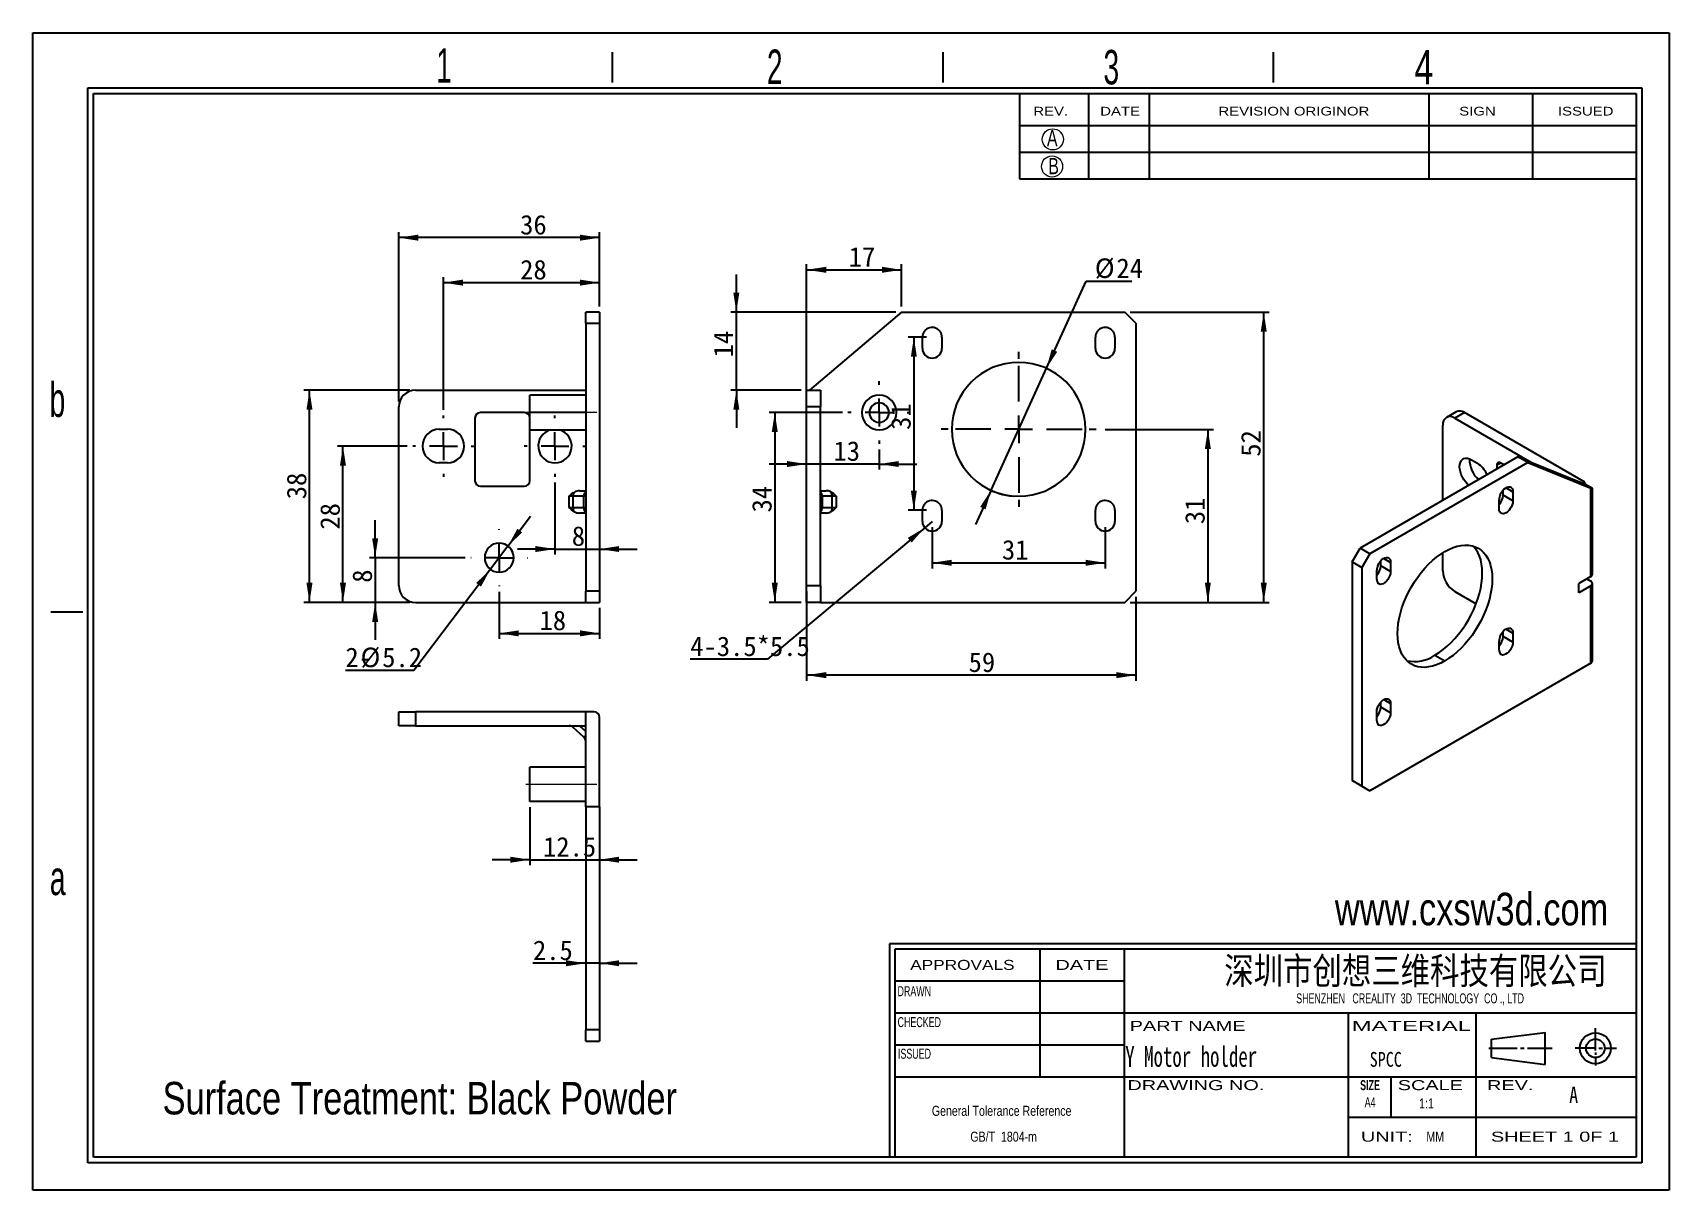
# Model space of a CAD drawing. Header units: millimetres. Extents: x 2 to 295, y 1 to 209.
import ezdxf

# ---------------------------------------------------------------- set-up
doc = ezdxf.new("R2010")
doc.units = ezdxf.units.MM
doc.linetypes.add('CENTER', pattern=[10.16, 6.35, -1.27, 1.27, -1.27])
doc.linetypes.add('CENTERX2', pattern=[20.32, 12.7, -2.54, 2.54, -2.54])
doc.layers.add('DIM', color=5, linetype='Continuous')
doc.layers.add('SLD-0', color=179, linetype='Continuous')
doc.layers.add('中心线', color=1, linetype='CENTER', lineweight=25)
doc.styles.add('SLDTEXTSTYLE0', font='arial.ttf', dxfattribs={"width": 0.7584})
doc.styles.add('SLDTEXTSTYLE1', font='arial.ttf', dxfattribs={"width": 0.63516})
doc.styles.add('SLDTEXTSTYLE10', font='', dxfattribs={"width": 0.8})
doc.styles.add('SLDTEXTSTYLE11', font='', dxfattribs={"width": 0.67})
doc.styles.add('SLDTEXTSTYLE12', font='')
doc.styles.add('SLDTEXTSTYLE2', font='GOTHIC.TTF', dxfattribs={"width": 0.7304})
doc.styles.add('SLDTEXTSTYLE3', font='GOTHIC.TTF', dxfattribs={"width": 0.61171})
doc.styles.add('SLDTEXTSTYLE4', font='arialbd.ttf', dxfattribs={"width": 0.63516})
doc.styles.add('SLDTEXTSTYLE5', font='arial.ttf', dxfattribs={"width": 1.422})
doc.styles.add('SLDTEXTSTYLE6', font='arial.ttf', dxfattribs={"width": 1.2324})
doc.styles.add('SLDTEXTSTYLE7', font='arial.ttf', dxfattribs={"width": 1.7064})
doc.styles.add('SLDTEXTSTYLE8', font='', dxfattribs={"width": 0.8, "bigfont": 'bigfont'})
doc.styles.add('SLDTEXTSTYLE9', font='', dxfattribs={"width": 0.8})
doc.styles.get('SLDTEXTSTYLE10').set_extended_font_data('宋体', bold=True)
doc.styles.get('SLDTEXTSTYLE11').set_extended_font_data('宋体')
doc.styles.get('SLDTEXTSTYLE12').set_extended_font_data('宋体')
doc.styles.get('SLDTEXTSTYLE8').set_extended_font_data('宋体', bold=True)
doc.styles.get('SLDTEXTSTYLE9').set_extended_font_data('宋体')
doc.dimstyles.new('SLDDIMSTYLE0', dxfattribs={"dimtxt": 3.5, "dimasz": 3.5, "dimexe": 0, "dimexo": 0.0625, "dimgap": 0.875, "dimtad": 2, "dimrnd": 1e-09, "dimzin": 12, "dimdsep": 46, "dimtxsty": 'SLDTEXTSTYLE11', "dimsah": 1, "dimcen": 0.09, "dimadec": 0, "dimazin": 3, "dimtfac": 1, "dimtofl": 0, "dimtmove": 0, "dimatfit": 3, "dimfxl": 0, "dimfrac": 2, "dimtolj": 1, "dimtzin": 12, "dimarcsym": 0})
doc.dimstyles.new('SLDDIMSTYLE1', dxfattribs={"dimtxt": 3.5, "dimasz": 3.5, "dimexe": 0, "dimexo": 0.0625, "dimgap": 0.875, "dimtad": 2, "dimrnd": 1e-09, "dimzin": 12, "dimdsep": 46, "dimtxsty": 'SLDTEXTSTYLE11', "dimsah": 1, "dimcen": 0.09, "dimadec": 0, "dimazin": 3, "dimtfac": 1, "dimtmove": 0, "dimatfit": 0, "dimfxl": 0, "dimfrac": 2, "dimtolj": 1, "dimtzin": 12, "dimarcsym": 0})
doc.dimstyles.new('SLDDIMSTYLE2', dxfattribs={"dimtxt": 3.5, "dimasz": 3.5, "dimexe": 0, "dimexo": 0.0625, "dimgap": 0.875, "dimtad": 0, "dimtih": 1, "dimtoh": 1, "dimrnd": 1e-09, "dimzin": 12, "dimdsep": 46, "dimtxsty": 'SLDTEXTSTYLE11', "dimsah": 1, "dimcen": 0, "dimadec": 0, "dimazin": 3, "dimtfac": 1, "dimtmove": 0, "dimatfit": 3, "dimfxl": 0, "dimfrac": 2, "dimtolj": 1, "dimtzin": 12, "dimarcsym": 0})
doc.dimstyles.new('SLDDIMSTYLE3', dxfattribs={"dimtxt": 3.5, "dimasz": 3.5, "dimexe": 0, "dimexo": 0.0625, "dimgap": 0.875, "dimtad": 0, "dimtih": 1, "dimtoh": 1, "dimrnd": 1e-09, "dimzin": 12, "dimdsep": 46, "dimtxsty": 'SLDTEXTSTYLE11', "dimsah": 1, "dimcen": 0, "dimadec": 0, "dimazin": 3, "dimtfac": 1, "dimtofl": 0, "dimtmove": 0, "dimatfit": 3, "dimfxl": 0, "dimfrac": 2, "dimtolj": 1, "dimtzin": 12, "dimarcsym": 0})

# ---------------------------------------------------------------- blocks, each defined once
blk = doc.blocks.new('SW_NOTE_0')
at = {"layer": 'SLD-0', "color": 0, "char_height": 1.7927, "attachment_point": 2, "style": 'SLDTEXTSTYLE0'}
for s, insert in [('General Tolerance Reference ', (13.02, 2.31)), (' GB/T  1804-m', (13.11, -2.32))]:
    blk.add_mtext(s, dxfattribs=dict(at, insert=insert))
blk = doc.blocks.new('_D')
at = {"layer": 'DIM'}
for p, q in [((69.41, 144.62), (50.41, 144.62)), ((51.41, 106.62), (51.41, 144.62)), ((69.41, 106.62), (50.41, 106.62))]:
    blk.add_line(p, q, dxfattribs=at)
for points in [[(51.41, 144.62), (50.87, 141.12), (51.95, 141.12)], [(51.41, 106.62), (51.95, 110.12), (50.87, 110.12)]]:
    blk.add_solid(points, dxfattribs=at)
at = {"layer": 'DIM', "insert": (47.34, 125.09), "char_height": 3.5, "attachment_point": 1, "rotation": 90, "style": 'SLDTEXTSTYLE12'}
blk.add_mtext('38', dxfattribs=at)
blk = doc.blocks.new('_D_1')
at = {"layer": 'DIM'}
for p, q in [((85.41, 108.52), (85.41, 100.07)), ((103.41, 105.62), (103.41, 100.07)), ((85.41, 101.07), (103.41, 101.07))]:
    blk.add_line(p, q, dxfattribs=at)
for points in [[(85.41, 101.07), (88.91, 100.53), (88.91, 101.6)], [(103.41, 101.07), (99.91, 101.6), (99.91, 100.53)]]:
    blk.add_solid(points, dxfattribs=at)
at = {"layer": 'DIM', "insert": (92.64, 105.14), "char_height": 3.5, "attachment_point": 1, "style": 'SLDTEXTSTYLE12'}
blk.add_mtext('18', dxfattribs=at)
blk = doc.blocks.new('_D_2')
at = {"layer": 'DIM'}
for p, q in [((95.41, 128.12), (95.41, 115.17)), ((95.41, 116.17), (88.68, 116.17)), ((95.41, 116.17), (103.41, 116.17)), ((103.41, 116.17), (110.14, 116.17))]:
    blk.add_line(p, q, dxfattribs=at)
for points in [[(95.41, 116.17), (91.91, 116.71), (91.91, 115.64)], [(103.41, 116.17), (106.91, 115.64), (106.91, 116.71)]]:
    blk.add_solid(points, dxfattribs=at)
at = {"layer": 'DIM', "insert": (98.42, 120.25), "char_height": 3.5, "attachment_point": 1, "style": 'SLDTEXTSTYLE12'}
blk.add_mtext('8', dxfattribs=at)
blk = doc.blocks.new('_D_3')
at = {"layer": 'DIM'}
for p, q in [((75.41, 141.12), (75.41, 164.9)), ((103.41, 159.62), (103.41, 164.9)), ((75.41, 163.9), (103.41, 163.9))]:
    blk.add_line(p, q, dxfattribs=at)
for points in [[(75.41, 163.9), (78.91, 163.36), (78.91, 164.44)], [(103.41, 163.9), (99.91, 164.44), (99.91, 163.36)]]:
    blk.add_solid(points, dxfattribs=at)
at = {"layer": 'DIM', "insert": (89.16, 167.98), "char_height": 3.5, "attachment_point": 1, "style": 'SLDTEXTSTYLE12'}
blk.add_mtext('28', dxfattribs=at)
blk = doc.blocks.new('_D_4')
at = {"layer": 'DIM'}
for p, q in [((67.41, 142.62), (67.41, 172.96)), ((103.41, 171.96), (67.41, 171.96)), ((103.41, 159.62), (103.41, 172.96))]:
    blk.add_line(p, q, dxfattribs=at)
for points in [[(67.41, 171.96), (70.91, 171.42), (70.91, 172.5)], [(103.41, 171.96), (99.91, 172.5), (99.91, 171.42)]]:
    blk.add_solid(points, dxfattribs=at)
at = {"layer": 'DIM', "insert": (89.16, 176.03), "char_height": 3.5, "attachment_point": 1, "style": 'SLDTEXTSTYLE12'}
blk.add_mtext('36', dxfattribs=at)
blk = doc.blocks.new('_D_5')
at = {"layer": 'DIM'}
for p, q in [((63.18, 114.62), (63.18, 121.35)), ((79.31, 114.62), (62.18, 114.62)), ((63.18, 114.62), (63.18, 106.62)), ((69.41, 106.62), (62.18, 106.62)), ((63.18, 106.62), (63.18, 99.89))]:
    blk.add_line(p, q, dxfattribs=at)
for points in [[(63.18, 114.62), (63.72, 118.12), (62.64, 118.12)], [(63.18, 106.62), (62.64, 103.12), (63.72, 103.12)]]:
    blk.add_solid(points, dxfattribs=at)
at = {"layer": 'DIM', "insert": (59.11, 110.13), "char_height": 3.5, "attachment_point": 1, "rotation": 90, "style": 'SLDTEXTSTYLE12'}
blk.add_mtext('8', dxfattribs=at)
blk = doc.blocks.new('_D_6')
at = {"layer": 'DIM'}
for p, q in [((68.91, 134.62), (56.41, 134.62)), ((57.41, 106.62), (57.41, 134.62)), ((69.41, 106.62), (56.41, 106.62))]:
    blk.add_line(p, q, dxfattribs=at)
for points in [[(57.41, 134.62), (56.87, 131.12), (57.95, 131.12)], [(57.41, 106.62), (57.95, 110.12), (56.87, 110.12)]]:
    blk.add_solid(points, dxfattribs=at)
at = {"layer": 'DIM', "insert": (53.34, 119.65), "char_height": 3.5, "attachment_point": 1, "rotation": 90, "style": 'SLDTEXTSTYLE12'}
blk.add_mtext('28', dxfattribs=at)
blk = doc.blocks.new('_D_7')
at = {"layer": 'DIM'}
for p, q in [((86.98, 116.69), (91.05, 122.06)), ((86.98, 116.69), (83.84, 112.55)), ((83.84, 112.55), (70.11, 94.44)), ((70.11, 94.44), (57.85, 94.44))]:
    blk.add_line(p, q, dxfattribs=at)
blk.add_arc((85.41, 114.62), 2.6, 21.0375, 73.8662, dxfattribs=at)
for points in [[(86.98, 116.69), (89.52, 119.16), (88.67, 119.81)], [(83.84, 112.55), (81.29, 110.09), (82.15, 109.44)]]:
    blk.add_solid(points, dxfattribs=at)
at = {"layer": 'DIM', "char_height": 3.5, "attachment_point": 1, "style": 'SLDTEXTSTYLE12'}
for s, insert in [('2-', (57.85, 98.52)), ('%%c', (60.57, 98.52)), ('5.2', (64.44, 98.52))]:
    blk.add_mtext(s, dxfattribs=dict(at, insert=insert))
blk = doc.blocks.new('SW_CENTERMARKSYMBOL_0')
at = {"layer": '中心线', "color": 0}
for p, q in [((0, 5), (0, 5.5)), ((-5, 0), (-5.5, 0)), ((0, 0), (-2.5, 0)), ((0, 0), (0, 2.5)), ((0, 0), (0, -2.5)), ((0, 0), (2.5, 0)), ((5, 0), (5.5, 0)), ((0, -5), (0, -5.5))]:
    blk.add_line(p, q, dxfattribs=at)
blk = doc.blocks.new('SW_CENTERMARKSYMBOL_1')
at = {"layer": '中心线', "color": 0}
for p, q in [((0, 5), (0, 5.5)), ((-5, 0), (-5.5, 0)), ((0, 0), (-2.5, 0)), ((0, 0), (0, 2.5)), ((0, 0), (2.5, 0)), ((0, 0), (0, -2.5)), ((5, 0), (5.5, 0)), ((0, -5), (0, -5.5))]:
    blk.add_line(p, q, dxfattribs=at)
blk = doc.blocks.new('SW_CENTERMARKSYMBOL_2')
at = {"layer": '中心线', "color": 0}
for p, q in [((0, 5), (0, 5.1)), ((-5, 0), (-5.1, 0)), ((0, 0), (-2.5, 0)), ((0, 0), (0, 2.5)), ((0, 0), (0, -2.5)), ((0, 0), (2.5, 0)), ((5, 0), (5.1, 0)), ((0, -5), (0, -5.1))]:
    blk.add_line(p, q, dxfattribs=at)
blk = doc.blocks.new('_D_8')
at = {"layer": 'DIM'}
for p, q in [((183.48, 148.55), (190.58, 164.17)), ((190.58, 164.17), (198.76, 164.17)), ((173.55, 126.7), (183.48, 148.55)), ((173.55, 126.7), (170.76, 120.57))]:
    blk.add_line(p, q, dxfattribs=at)
blk.add_arc((178.51, 137.62), 12, 240.7987, 265.2364, dxfattribs=at)
for points in [[(183.48, 148.55), (185.41, 151.51), (184.43, 151.96)], [(173.55, 126.7), (171.61, 123.73), (172.59, 123.29)]]:
    blk.add_solid(points, dxfattribs=at)
at = {"layer": 'DIM', "char_height": 3.5, "attachment_point": 1, "style": 'SLDTEXTSTYLE12'}
for s, insert in [('%%c', (192.16, 168.24)), ('24', (196.03, 168.24))]:
    blk.add_mtext(s, dxfattribs=dict(at, insert=insert))
blk = doc.blocks.new('_D_9')
at = {"layer": 'DIM'}
for p, q in [((140.51, 108.62), (140.51, 92.58)), ((199.51, 107.62), (199.51, 92.58)), ((199.51, 93.58), (140.51, 93.58))]:
    blk.add_line(p, q, dxfattribs=at)
for points in [[(140.51, 93.58), (144.01, 93.04), (144.01, 94.12)], [(199.51, 93.58), (196.01, 94.12), (196.01, 93.04)]]:
    blk.add_solid(points, dxfattribs=at)
at = {"layer": 'DIM', "insert": (169.54, 97.65), "char_height": 3.5, "attachment_point": 1, "style": 'SLDTEXTSTYLE12'}
blk.add_mtext('59', dxfattribs=at)
blk = doc.blocks.new('_D_10')
at = {"layer": 'DIM'}
for p, q in [((198.51, 158.62), (223.43, 158.62)), ((222.43, 106.62), (222.43, 158.62)), ((198.51, 106.62), (223.43, 106.62))]:
    blk.add_line(p, q, dxfattribs=at)
for points in [[(222.43, 158.62), (221.89, 155.12), (222.97, 155.12)], [(222.43, 106.62), (222.97, 110.12), (221.89, 110.12)]]:
    blk.add_solid(points, dxfattribs=at)
at = {"layer": 'DIM', "insert": (218.36, 132.71), "char_height": 3.5, "attachment_point": 1, "rotation": 90, "style": 'SLDTEXTSTYLE12'}
blk.add_mtext('52', dxfattribs=at)
blk = doc.blocks.new('_D_11')
at = {"layer": 'DIM'}
for p, q in [((127.91, 158.62), (127.91, 165.35)), ((156.51, 158.62), (126.91, 158.62)), ((127.91, 144.62), (127.91, 158.62)), ((139.51, 144.62), (126.91, 144.62)), ((127.91, 144.62), (127.91, 137.89))]:
    blk.add_line(p, q, dxfattribs=at)
for points in [[(127.91, 158.62), (128.45, 162.12), (127.37, 162.12)], [(127.91, 144.62), (127.37, 141.12), (128.45, 141.12)]]:
    blk.add_solid(points, dxfattribs=at)
at = {"layer": 'DIM', "insert": (123.84, 150.51), "char_height": 3.5, "attachment_point": 1, "rotation": 90, "style": 'SLDTEXTSTYLE12'}
blk.add_mtext('14', dxfattribs=at)
blk = doc.blocks.new('_D_12')
at = {"layer": 'DIM'}
for p, q in [((140.51, 142.62), (140.51, 167.2)), ((157.51, 159.62), (157.51, 167.2)), ((140.51, 166.2), (157.51, 166.2))]:
    blk.add_line(p, q, dxfattribs=at)
for points in [[(140.51, 166.2), (144.01, 165.66), (144.01, 166.74)], [(157.51, 166.2), (154.01, 166.74), (154.01, 165.66)]]:
    blk.add_solid(points, dxfattribs=at)
at = {"layer": 'DIM', "insert": (148.05, 170.27), "char_height": 3.5, "attachment_point": 1, "style": 'SLDTEXTSTYLE12'}
blk.add_mtext('17', dxfattribs=at)
blk = doc.blocks.new('_D_13')
at = {"layer": 'DIM'}
for p, q in [((194.01, 137.62), (213.42, 137.62)), ((212.42, 137.62), (212.42, 106.62)), ((198.51, 106.62), (213.42, 106.62))]:
    blk.add_line(p, q, dxfattribs=at)
for points in [[(212.42, 137.62), (211.88, 134.12), (212.95, 134.12)], [(212.42, 106.62), (212.95, 110.12), (211.88, 110.12)]]:
    blk.add_solid(points, dxfattribs=at)
at = {"layer": 'DIM', "insert": (208.34, 120.63), "char_height": 3.5, "attachment_point": 1, "rotation": 90, "style": 'SLDTEXTSTYLE12'}
blk.add_mtext('31', dxfattribs=at)
blk = doc.blocks.new('_D_14')
at = {"layer": 'DIM'}
for p, q in [((146.91, 140.62), (133.8, 140.62)), ((134.8, 140.62), (134.8, 106.62)), ((139.51, 106.62), (133.8, 106.62))]:
    blk.add_line(p, q, dxfattribs=at)
for points in [[(134.8, 140.62), (134.26, 137.12), (135.34, 137.12)], [(134.8, 106.62), (135.34, 110.12), (134.26, 110.12)]]:
    blk.add_solid(points, dxfattribs=at)
at = {"layer": 'DIM', "insert": (130.73, 122.73), "char_height": 3.5, "attachment_point": 1, "rotation": 90, "style": 'SLDTEXTSTYLE12'}
blk.add_mtext('34', dxfattribs=at)
blk = doc.blocks.new('_D_15')
at = {"layer": 'DIM'}
for p, q in [((153.51, 134.02), (153.51, 130.4)), ((140.51, 131.4), (133.78, 131.4)), ((153.51, 131.4), (140.51, 131.4)), ((153.51, 131.4), (160.24, 131.4))]:
    blk.add_line(p, q, dxfattribs=at)
for points in [[(140.51, 131.4), (137.01, 131.94), (137.01, 130.87)], [(153.51, 131.4), (157.01, 130.87), (157.01, 131.94)]]:
    blk.add_solid(points, dxfattribs=at)
at = {"layer": 'DIM', "insert": (145.32, 135.48), "char_height": 3.5, "attachment_point": 1, "style": 'SLDTEXTSTYLE12'}
blk.add_mtext('13', dxfattribs=at)
blk = doc.blocks.new('_D_16')
at = {"layer": 'DIM'}
for p, q in [((163.01, 120.12), (163.01, 112.71)), ((194.01, 120.12), (194.01, 112.71)), ((163.01, 113.71), (194.01, 113.71))]:
    blk.add_line(p, q, dxfattribs=at)
for points in [[(163.01, 113.71), (166.51, 113.17), (166.51, 114.25)], [(194.01, 113.71), (190.51, 114.25), (190.51, 113.17)]]:
    blk.add_solid(points, dxfattribs=at)
at = {"layer": 'DIM', "insert": (175.51, 117.79), "char_height": 3.5, "attachment_point": 1, "style": 'SLDTEXTSTYLE12'}
blk.add_mtext('31', dxfattribs=at)
blk = doc.blocks.new('_D_17')
at = {"layer": 'DIM'}
for p, q in [((162.01, 154.12), (158.72, 154.12)), ((159.72, 154.12), (159.72, 123.12)), ((162.01, 123.12), (158.72, 123.12))]:
    blk.add_line(p, q, dxfattribs=at)
for points in [[(159.72, 154.12), (159.19, 150.62), (160.26, 150.62)], [(159.72, 123.12), (160.26, 126.62), (159.19, 126.62)]]:
    blk.add_solid(points, dxfattribs=at)
at = {"layer": 'DIM', "insert": (155.65, 137.52), "char_height": 3.5, "attachment_point": 1, "rotation": 90, "style": 'SLDTEXTSTYLE12'}
blk.add_mtext('31', dxfattribs=at)
blk = doc.blocks.new('_D_18')
at = {"layer": 'DIM'}
for p, q in [((163.01, 121.12), (161.67, 120)), ((161.67, 120), (133.49, 96.43)), ((133.49, 96.43), (119.65, 96.43))]:
    blk.add_line(p, q, dxfattribs=at)
blk.add_solid([(161.67, 120), (158.64, 118.17), (159.33, 117.34)], dxfattribs=at)
at = {"layer": 'DIM', "insert": (119.65, 100.5), "char_height": 3.5, "attachment_point": 1, "style": 'SLDTEXTSTYLE12'}
blk.add_mtext('4-3.5*5.5', dxfattribs=at)
blk = doc.blocks.new('SW_CENTERMARKSYMBOL_3')
at = {"layer": '中心线', "color": 0}
for p, q in [((0, 5), (0, 14.5)), ((-5, 0), (-14.5, 0)), ((0, 0), (-2.5, 0)), ((0, 0), (0, 2.5)), ((0, 0), (0, -2.5)), ((0, 0), (2.5, 0)), ((5, 0), (14.5, 0)), ((0, -5), (0, -14.5))]:
    blk.add_line(p, q, dxfattribs=at)
blk = doc.blocks.new('SW_CENTERMARKSYMBOL_4')
at = {"layer": '中心线', "color": 0}
for p, q in [((0, 5), (0, 5.6)), ((-5, 0), (-5.6, 0)), ((0, 0), (-2.5, 0)), ((0, 0), (0, 2.5)), ((0, 0), (0, -2.5)), ((0, 0), (2.5, 0)), ((5, 0), (5.6, 0)), ((0, -5), (0, -5.6))]:
    blk.add_line(p, q, dxfattribs=at)
blk = doc.blocks.new('_D_19')
at = {"layer": 'DIM'}
for p, q in [((90.91, 69.91), (90.91, 59.51)), ((103.41, 69.01), (103.41, 59.51)), ((90.91, 60.51), (84.18, 60.51)), ((90.91, 60.51), (103.41, 60.51)), ((103.41, 60.51), (110.14, 60.51))]:
    blk.add_line(p, q, dxfattribs=at)
for points in [[(90.91, 60.51), (87.41, 61.05), (87.41, 59.97)], [(103.41, 60.51), (106.91, 59.97), (106.91, 61.05)]]:
    blk.add_solid(points, dxfattribs=at)
at = {"layer": 'DIM', "insert": (93.26, 64.58), "char_height": 3.5, "attachment_point": 1, "style": 'SLDTEXTSTYLE12'}
blk.add_mtext('12.5', dxfattribs=at)
blk = doc.blocks.new('_D_20')
at = {"layer": 'DIM'}
for p, q in [((100.91, 41.97), (91.46, 41.97)), ((103.41, 41.97), (100.91, 41.97)), ((103.41, 41.97), (110.14, 41.97))]:
    blk.add_line(p, q, dxfattribs=at)
for points in [[(100.91, 41.97), (97.41, 42.5), (97.41, 41.43)], [(103.41, 41.97), (106.91, 41.43), (106.91, 42.5)]]:
    blk.add_solid(points, dxfattribs=at)
at = {"layer": 'DIM', "insert": (91.46, 46.04), "char_height": 3.5, "attachment_point": 1, "style": 'SLDTEXTSTYLE12'}
blk.add_mtext('2.5', dxfattribs=at)

msp = doc.modelspace()

# ---------------------------------------------------------------- linework, layer by layer
at = {"color": 7, "linetype": 'Continuous', "lineweight": 25}
for p, q in [((103.409, 158.623), (100.909, 158.623)), ((100.909, 156.623), (100.909, 158.623)), ((103.409, 158.623), (103.409, 156.623)), ((157.511, 158.623), (141.011, 144.623)), ((157.511, 158.623), (197.511, 158.623)), ((199.511, 156.623), (197.511, 158.623)), ((100.909, 156.623), (100.909, 108.623)), ((100.909, 156.623), (103.409, 156.623)), ((103.409, 156.623), (103.409, 108.623)), ((199.511, 156.623), (199.511, 108.623)), ((161.261, 152.123), (161.261, 154.123)), ((164.761, 154.123), (164.761, 152.123)), ((192.261, 152.123), (192.261, 154.123)), ((195.761, 154.123), (195.761, 152.123)), ((70.409, 144.623), (100.909, 144.623)), ((100.909, 143.723), (90.909, 143.723)), ((90.909, 140.623), (90.909, 143.723)), ((140.511, 144.623), (143.011, 144.623)), ((140.511, 141.623), (140.511, 144.623)), ((143.011, 144.623), (143.011, 141.623)), ((67.409, 109.623), (67.409, 141.623)), ((143.011, 141.623), (140.511, 141.623)), ((140.511, 109.623), (140.511, 141.623)), ((143.011, 109.623), (143.011, 141.623)), ((81.06, 139.623), (81.06, 128.423)), ((89.909, 140.623), (82.06, 140.623)), ((100.909, 140.623), (90.909, 140.623)), ((90.909, 137.523), (90.909, 140.623)), ((254.533, 124.913), (254.533, 138.382)), ((256.922, 140.776), (255.155, 139.755)), ((258.422, 140.627), (256.655, 139.607)), ((256.655, 139.607), (270.293, 131.733)), ((279.998, 128.172), (258.422, 140.627)), ((74.659, 137.623), (76.159, 137.623)), ((90.909, 137.523), (100.909, 137.523)), ((90.909, 128.423), (90.909, 137.523)), ((267.968, 132.669), (239.684, 116.341)), ((259.66, 132.156), (260.72, 131.544)), ((269.736, 131.649), (267.968, 132.669)), ((267.968, 132.669), (279.636, 127.973)), ((76.159, 131.623), (74.659, 131.623)), ((269.736, 131.649), (241.452, 115.32)), ((264.186, 131.176), (264.186, 130.485)), ((265.491, 131.239), (264.893, 131.585)), ((269.736, 131.649), (281.05, 127.095)), ((82.06, 127.423), (89.909, 127.423)), ((99.82, 126.623), (100.909, 126.623)), ((143.011, 126.623), (144.017, 126.623)), ((265.317, 126.347), (265.276, 126.371)), ((265.317, 125.831), (265.317, 126.714)), ((267.084, 126.443), (267.084, 124.81)), ((279.636, 127.973), (279.644, 127.968)), ((279.644, 127.968), (279.998, 128.172)), ((279.998, 127.825), (279.644, 127.968)), ((279.998, 127.825), (279.998, 128.172)), ((281.05, 127.218), (279.998, 127.825)), ((281.05, 111.234), (281.05, 127.095)), ((281.343, 111.642), (281.343, 127.013)), ((97.954, 123.623), (97.954, 125.623)), ((98.632, 125.623), (97.954, 125.623)), ((97.954, 123.623), (98.632, 123.623)), ((100.587, 125.623), (98.632, 125.623)), ((98.632, 125.623), (98.632, 123.623)), ((98.632, 123.623), (100.587, 123.623)), ((100.587, 123.623), (100.587, 125.623)), ((100.909, 125.623), (100.587, 125.623)), ((100.587, 123.623), (100.909, 123.623)), ((143.277, 125.623), (143.011, 125.623)), ((143.011, 123.623), (143.277, 123.623)), ((143.277, 125.623), (143.277, 123.623)), ((145.08, 125.623), (143.277, 125.623)), ((143.277, 123.623), (145.08, 123.623)), ((145.08, 123.623), (145.08, 125.623)), ((145.815, 125.623), (145.08, 125.623)), ((145.08, 123.623), (145.815, 123.623)), ((145.815, 125.623), (145.815, 123.623)), ((264.61, 123.382), (264.61, 125.015)), ((267.084, 124.81), (265.317, 125.831)), ((100.909, 122.623), (99.82, 122.623)), ((144.017, 122.623), (143.011, 122.623)), ((161.261, 121.123), (161.261, 123.123)), ((164.761, 123.123), (164.761, 121.123)), ((192.261, 121.123), (192.261, 123.123)), ((195.761, 123.123), (195.761, 121.123)), ((238.27, 113.891), (239.684, 116.341)), ((241.452, 115.32), (239.684, 116.341)), ((241.452, 115.32), (240.038, 112.871)), ((254.533, 112.252), (254.533, 115.515)), ((238.27, 113.891), (240.038, 112.871)), ((238.27, 113.891), (238.27, 74.697)), ((240.038, 112.871), (240.038, 73.677)), ((242.689, 110.727), (242.689, 112.36)), ((243.396, 113.176), (243.396, 114.06)), ((245.164, 112.156), (243.396, 113.176)), ((245.164, 113.789), (245.164, 112.156)), ((100.909, 106.623), (100.909, 108.623)), ((103.409, 108.623), (100.909, 108.623)), ((103.409, 108.623), (103.409, 106.623)), ((140.511, 109.623), (143.011, 109.623)), ((140.511, 106.623), (140.511, 109.623)), ((143.011, 109.623), (143.011, 106.623)), ((197.511, 106.623), (199.511, 108.623)), ((256.655, 108.578), (260.494, 106.362)), ((281.05, 111.234), (278.891, 109.988)), ((278.891, 108.354), (278.891, 109.988)), ((281.05, 109.601), (278.891, 108.354)), ((280.342, 110.826), (281.05, 110.417)), ((281.05, 95.72), (281.05, 109.601)), ((281.343, 96.128), (281.343, 110.009)), ((70.409, 106.623), (100.909, 106.623)), ((100.909, 106.623), (103.409, 106.623)), ((143.011, 106.623), (140.511, 106.623)), ((143.011, 106.623), (197.511, 106.623)), ((265.317, 100.518), (265.317, 101.401)), ((267.084, 99.497), (265.317, 100.518)), ((267.084, 101.131), (267.084, 99.497)), ((253.119, 97.151), (254.887, 96.13)), ((264.61, 98.069), (264.61, 99.702)), ((281.05, 95.72), (241.452, 72.86)), ((243.396, 87.864), (243.396, 88.747)), ((245.164, 88.476), (245.164, 86.843)), ((67.409, 84.514), (67.409, 87.014)), ((67.409, 87.014), (70.409, 87.014)), ((70.409, 87.014), (70.409, 84.514)), ((100.921, 87.014), (70.409, 87.014)), ((100.909, 86.514), (100.921, 86.514)), ((100.909, 70.014), (100.909, 86.514)), ((102.409, 87.014), (100.921, 87.014)), ((100.921, 86.514), (100.921, 87.014)), ((103.409, 70.014), (103.409, 86.014)), ((242.689, 85.414), (242.689, 87.048)), ((245.164, 86.843), (243.396, 87.864)), ((70.409, 84.514), (67.409, 84.514)), ((70.409, 84.514), (100.909, 84.514)), ((98.877, 84.514), (98.632, 84.249)), ((100.587, 82.446), (98.632, 84.249)), ((99.82, 84.514), (100.909, 83.509)), ((100.909, 82.794), (100.587, 82.446)), ((90.909, 70.914), (90.909, 77.114)), ((100.909, 77.114), (90.909, 77.114)), ((240.038, 73.677), (238.27, 74.697)), ((239.684, 73.881), (238.27, 74.697)), ((239.684, 73.881), (241.452, 72.86)), ((240.038, 73.677), (241.452, 72.86)), ((100.909, 70.914), (90.909, 70.914)), ((103.409, 70.014), (100.909, 70.014)), ((100.909, 70.014), (100.909, 30.014)), ((103.409, 70.014), (103.409, 30.014)), ((100.909, 28.014), (100.909, 30.014)), ((103.409, 30.014), (100.909, 30.014)), ((103.409, 30.014), (103.409, 28.014)), ((100.909, 28.014), (103.409, 28.014))]:
    msp.add_line(p, q, dxfattribs=at)
at = {"color": 8, "linetype": 'Continuous', "lineweight": 25}
for p, q in [((264.893, 131.585), (264.186, 131.176)), ((265.847, 127.158), (267.084, 126.443)), ((243.926, 114.503), (245.164, 113.789)), ((265.847, 101.845), (267.084, 101.131)), ((243.926, 89.191), (245.164, 88.476))]:
    msp.add_line(p, q, dxfattribs=at)
at = {"color": 7, "linetype": 'Continuous', "lineweight": 25, "flags": 128}
for points in [[(259.181, 127.596), (258.934, 127.823), (258.599, 128.197), (258.296, 128.617), (258.035, 129.07), (257.823, 129.542), (257.666, 130.019), (257.571, 130.487), (257.538, 130.931), (257.571, 131.338), (257.666, 131.695), (257.823, 131.992), (258.035, 132.219), (258.296, 132.37), (258.599, 132.44), (258.934, 132.427), (259.291, 132.331), (259.66, 132.156)], [(264.805, 125.898), (264.988, 126.261), (265.217, 126.596), (265.481, 126.883), (265.765, 127.108), (266.054, 127.257), (266.331, 127.323), (266.581, 127.303), (266.792, 127.197), (266.952, 127.011), (267.051, 126.755), (267.084, 126.443)], [(265.108, 126.449), (265.135, 126.439), (265.276, 126.371)], [(267.084, 124.81), (267.053, 124.474), (266.962, 124.119), (266.814, 123.763), (266.619, 123.424), (266.384, 123.118), (266.122, 122.862), (265.847, 122.667), (265.572, 122.544), (265.31, 122.498), (265.075, 122.533), (264.88, 122.646), (264.732, 122.832), (264.641, 123.081), (264.61, 123.382)], [(242.885, 113.243), (243.067, 113.607), (243.297, 113.941), (243.561, 114.229), (243.845, 114.453), (244.133, 114.603), (244.41, 114.669), (244.661, 114.649), (244.872, 114.542), (245.031, 114.356), (245.13, 114.101), (245.164, 113.789)], [(254.887, 96.13), (254.147, 95.741), (253.413, 95.429), (252.691, 95.196), (251.985, 95.046), (251.301, 94.978), (250.644, 94.994), (250.02, 95.093), (249.433, 95.274), (248.887, 95.537), (248.387, 95.878), (247.936, 96.296), (247.538, 96.787), (247.197, 97.348), (246.913, 97.975), (246.691, 98.661), (246.53, 99.403), (246.434, 100.195), (246.402, 101.03), (246.434, 101.903), (246.53, 102.806), (246.691, 103.733), (246.913, 104.677), (247.197, 105.63), (247.538, 106.586), (247.936, 107.536), (248.387, 108.475), (248.887, 109.394), (249.433, 110.286), (250.02, 111.146), (250.644, 111.965), (251.301, 112.739), (251.985, 113.461), (252.691, 114.126), (253.413, 114.728), (254.147, 115.263), (254.887, 115.727)], [(253.119, 97.151), (253.859, 97.615), (254.593, 98.15), (255.315, 98.753), (256.021, 99.417), (256.705, 100.139), (257.362, 100.913), (257.986, 101.733), (258.573, 102.592), (259.119, 103.485), (259.619, 104.403), (260.07, 105.342), (260.468, 106.292), (260.809, 107.248), (261.093, 108.201), (261.315, 109.145), (261.475, 110.072), (261.572, 110.975), (261.604, 111.848), (261.572, 112.683), (261.475, 113.475), (261.315, 114.217), (261.093, 114.904), (260.809, 115.53), (260.468, 116.091), (260.07, 116.582), (259.937, 116.718)], [(254.887, 115.727), (255.626, 116.117), (256.36, 116.429), (257.083, 116.661), (257.789, 116.812), (258.473, 116.879), (259.129, 116.864), (259.754, 116.765), (260.341, 116.584), (260.887, 116.321), (261.387, 115.98), (261.838, 115.562), (262.235, 115.07), (262.577, 114.509), (262.86, 113.883), (263.083, 113.196), (263.243, 112.454), (263.34, 111.663), (263.372, 110.827), (263.34, 109.955), (263.243, 109.051), (263.083, 108.124), (262.86, 107.181), (262.577, 106.227), (262.235, 105.272), (261.838, 104.321), (261.387, 103.383), (260.887, 102.464), (260.341, 101.571), (259.754, 100.712), (259.129, 99.892), (258.473, 99.119), (257.789, 98.397), (257.083, 97.732), (256.36, 97.13), (255.626, 96.595), (254.887, 96.13)], [(245.164, 112.156), (245.13, 111.805), (245.031, 111.435), (244.872, 111.065), (244.661, 110.716), (244.41, 110.406), (244.133, 110.152), (243.845, 109.969), (243.561, 109.865), (243.297, 109.848), (243.067, 109.917), (242.885, 110.069)], [(264.805, 100.585), (264.988, 100.949), (265.217, 101.283), (265.481, 101.57), (265.765, 101.795), (266.054, 101.944), (266.331, 102.011), (266.581, 101.99), (266.792, 101.884), (266.952, 101.698), (267.051, 101.442), (267.084, 101.131)], [(267.084, 99.497), (267.051, 99.147), (266.952, 98.777), (266.792, 98.407), (266.581, 98.057), (266.331, 97.747), (266.054, 97.494), (265.765, 97.31), (265.481, 97.207), (265.217, 97.189), (264.988, 97.259), (264.805, 97.411)], [(242.689, 87.048), (242.72, 87.383), (242.812, 87.738), (242.959, 88.094), (243.155, 88.434), (243.39, 88.739), (243.651, 88.996), (243.927, 89.191), (244.202, 89.314), (244.464, 89.359), (244.698, 89.324), (244.894, 89.211), (245.042, 89.025), (245.133, 88.776), (245.164, 88.476)], [(245.164, 86.843), (245.13, 86.493), (245.031, 86.122), (244.872, 85.752), (244.661, 85.403), (244.41, 85.093), (244.133, 84.839), (243.845, 84.656), (243.561, 84.553), (243.297, 84.535), (243.067, 84.604), (242.885, 84.757)]]:
    msp.add_lwpolyline(points, dxfattribs=at)
at = {"color": 7, "linetype": 'Continuous', "lineweight": 25}
for centre, radius, start, end in [((163.011, 154.123), 1.75, 32.62786, 180), ((194.011, 154.123), 1.75, 32.62786, 180), ((163.011, 154.123), 1.75, 0, 32.62786), ((194.011, 154.123), 1.75, 0, 32.62786), ((163.011, 152.123), 1.75, 180, 0), ((178.511, 137.623), 12, 90, 270), ((178.511, 137.623), 12, 270, 90), ((194.011, 152.123), 1.75, 180, 0), ((70.409, 141.623), 3, 90, 180), ((153.511, 140.623), 3.1, 0, 180), ((153.511, 140.623), 1.75, 90, 270), ((153.511, 140.623), 1.75, 270, 90), ((257.544, 139.403), 1.507, 54.34106, 114.34848), ((82.06, 139.623), 1, 90, 180), ((89.909, 139.623), 1, 0, 90), ((153.511, 140.623), 3.1, 180, 0), ((255.833, 138.58), 1.315, 51.32581, 188.68494), ((74.659, 134.623), 3, 90, 270), ((76.159, 134.623), 3, 270, 90), ((95.409, 134.623), 3, 104.83511, 270), ((95.409, 134.623), 3, 270, 75.16489), ((263.79, 132.062), 4.466, 176.73979, 230.48523), ((258.281, 127.712), 4.542, 23.03596, 57.51822), ((264.617, 131.246), 0.437, 50.79671, 189.21404), ((82.06, 128.423), 1, 180, 270), ((89.909, 128.423), 1, 270, 0), ((99.864, 125.655), 1.232, 143.23621, 181.47369), ((101.748, 125.67), 1.162, 136.22802, 182.33157), ((142.107, 125.65), 1.17, 358.6789, 39.36152), ((143.966, 125.663), 1.115, 357.93148, 46.65087), ((99.864, 123.591), 1.232, 178.52631, 216.76379), ((101.748, 123.576), 1.162, 177.66843, 223.77198), ((142.107, 123.596), 1.17, 320.63848, 1.3211), ((143.966, 123.583), 1.115, 313.34913, 2.06852), ((163.011, 123.123), 1.75, 32.62786, 180), ((163.011, 123.123), 1.75, 0, 32.62786), ((194.011, 123.123), 1.75, 32.62786, 180), ((194.011, 123.123), 1.75, 0, 32.62786), ((266.935, 124.964), 2.326, 156.32267, 178.74159), ((262.602, 125.964), 2.718, 317.6146, 357.19864), ((163.011, 121.123), 1.75, 180, 0), ((194.011, 121.123), 1.75, 180, 0), ((85.409, 114.623), 2.6, 0, 180), ((85.409, 114.623), 2.6, 180, 0), ((245.015, 112.309), 2.326, 156.32267, 178.74159), ((240.682, 113.309), 2.718, 317.6146, 357.19864), ((259.119, 112.451), 4.59, 182.4763, 237.5237), ((280.842, 111.692), 0.503, 294.37466, 354.3052), ((70.409, 109.623), 3, 180, 270), ((243.722, 110.676), 1.034, 177.16843, 215.90391), ((280.895, 110.009), 0.437, 290.78342, 69.21658), ((266.935, 99.651), 2.326, 156.32267, 178.74159), ((262.602, 100.651), 2.718, 317.6146, 357.19864), ((249.42, 102.639), 6.618, 258.22178, 303.98211), ((265.643, 98.018), 1.034, 177.16843, 215.90391), ((280.842, 96.178), 0.503, 294.37466, 354.3052), ((102.409, 86.014), 1, 0, 90), ((243.722, 85.363), 1.034, 177.16843, 215.90391), ((240.682, 87.996), 2.718, 317.6146, 357.19864), ((97.954, 83.514), 1, 47.30146, 90), ((99.909, 81.711), 1, 0, 47.30146)]:
    msp.add_arc(centre, radius, start, end, dxfattribs=at)
for centre, major_axis, ratio, start_param, end_param in [((99.82, 125.623), (-1.475, 0), 0.678141, 4.712389, 5.4060151), ((144.017, 125.623), (-1.361, 0), 0.7349318, 4.1592269, 4.712389), ((280.343, 127.503), (0.999, -0.493), 0.07039, 5.5324707, 7.103267), ((99.82, 123.623), (1.475, 0), 0.678141, 4.0187629, 4.712389), ((144.017, 123.623), (1.361, 0), 0.7349318, 4.712389, 5.2655511)]:
    msp.add_ellipse(centre, major_axis=major_axis, ratio=ratio, start_param=start_param, end_param=end_param, dxfattribs=at)
for points in [[(97.954, 125.623), (98.238, 125.907), (98.522, 126.192), (98.877, 126.392)], [(144.731, 126.474), (145.156, 126.281), (145.49, 125.948), (145.815, 125.623)], [(98.877, 122.854), (98.522, 123.054), (98.237, 123.34), (97.954, 123.623)]]:
    msp.add_open_spline(points, degree=3, dxfattribs=at)
msp.add_open_spline([(145.815, 123.623), (145.733, 123.54), (145.652, 123.459), (145.485, 123.3), (145.4, 123.222), (145.135, 123.002), (144.947, 122.87), (144.731, 122.772)], degree=3, knots=[0, 0, 0, 0, 0.25, 0.25, 0.5, 0.5, 1, 1, 1, 1], dxfattribs=at)
at = {"layer": 'SLD-0'}
for p, q in [((1.812, 208.674), (295.107, 208.674)), ((1.812, 1.294), (1.812, 208.674)), ((295.107, 208.674), (295.107, 1.294)), ((12.675, 7.219), (12.675, 197.811)), ((12.675, 197.811), (289.181, 197.811)), ((252.017, 197.811), (252.017, 182.514)), ((270.599, 197.811), (270.599, 182.514)), ((289.181, 197.811), (289.181, 7.219)), ((289.181, 7.219), (12.675, 7.219)), ((295.107, 1.294), (1.812, 1.294))]:
    msp.add_line(p, q, dxfattribs=at)
at = {"layer": 'SLD-0', "color": 6, "linetype": 'Continuous'}
for p, q in [((105.701, 199.786), (105.701, 205.169)), ((164.952, 199.786), (164.952, 205.169)), ((224.204, 199.786), (224.204, 205.169)), ((11.687, 6.231), (11.687, 198.799)), ((11.687, 198.799), (290.169, 198.799)), ((290.169, 198.799), (290.169, 6.231)), ((10.805, 104.853), (5.068, 104.853)), ((290.169, 6.231), (11.687, 6.231))]:
    msp.add_line(p, q, dxfattribs=at)
at = {"layer": 'SLD-0', "color": 179, "linetype": 'Continuous'}
for p, q in [((178.659, 197.811), (178.659, 182.514)), ((191.05, 197.811), (191.05, 182.514)), ((201.886, 197.811), (201.886, 182.514)), ((178.659, 192.074), (289.181, 192.074)), ((178.659, 187.294), (289.181, 187.294)), ((178.659, 182.514), (289.181, 182.514)), ((289.181, 45.462), (155.33, 45.462)), ((155.33, 45.462), (155.33, 7.219)), ((289.181, 44.506), (156.286, 44.506)), ((156.286, 44.506), (156.286, 7.219)), ((182.281, 44.506), (182.281, 21.56)), ((197.398, 44.506), (197.398, 7.219)), ((197.398, 38.77), (156.286, 38.77)), ((289.181, 33.033), (156.286, 33.033)), ((237.553, 33.033), (237.553, 7.219)), ((260.499, 7.219), (260.499, 33.033)), ((263.255, 28.354), (272.888, 29.538)), ((272.888, 23.846), (272.888, 29.538)), ((281.869, 26.35), (281.869, 30.316)), ((197.398, 27.297), (156.286, 27.297)), ((262.786, 26.733), (267.83, 26.733)), ((263.255, 25.106), (263.255, 28.354)), ((268.461, 26.733), (269.091, 26.733)), ((269.722, 26.733), (274.136, 26.733)), ((281.869, 26.733), (278.268, 26.733)), ((282.5, 26.733), (283.13, 26.733)), ((283.761, 26.733), (285.653, 26.733)), ((263.255, 25.106), (272.888, 23.846)), ((281.869, 25.966), (281.869, 25.583)), ((281.869, 25.2), (281.869, 23.667)), ((289.181, 21.56), (156.286, 21.56)), ((245.202, 21.56), (245.202, 14.39)), ((237.553, 14.39), (289.181, 14.39))]:
    msp.add_line(p, q, dxfattribs=at)
at = {"layer": 'SLD-0', "lineweight": 18}
for centre in [(184.622, 189.564), (184.499, 184.715)]:
    msp.add_circle(centre, 1.894, dxfattribs=at)
at = {"layer": 'SLD-0', "color": 179, "linetype": 'Continuous'}
for radius in [2.771, 1.669]:
    msp.add_circle((281.869, 26.733), radius, dxfattribs=at)
at = {"layer": '中心线', "linetype": 'CENTERX2', "lineweight": 18}
for p, q in [((102.909, 140.623), (88.909, 140.623)), ((102.909, 74.014), (88.909, 74.014))]:
    msp.add_line(p, q, dxfattribs=at)

# ---------------------------------------------------------------- block references
at = {"layer": 'SLD-0', "color": 179}
msp.add_blockref('SW_NOTE_0', (162.438, 14.111), dxfattribs=at)
at = {"layer": '中心线'}
for name, p in [('SW_CENTERMARKSYMBOL_3', (178.511, 137.623)), ('SW_CENTERMARKSYMBOL_4', (153.511, 140.623)), ('SW_CENTERMARKSYMBOL_1', (75.409, 134.623)), ('SW_CENTERMARKSYMBOL_0', (95.409, 134.623)), ('SW_CENTERMARKSYMBOL_2', (85.409, 114.623))]:
    msp.add_blockref(name, p, dxfattribs=at)

# ---------------------------------------------------------------- texts
at = {"layer": 'SLD-0'}
for s, insert, char_height, attachment_point, style in [('1', (74.111, 205.899), 6.172, 1, 'SLDTEXTSTYLE3'), ('2', (133.388, 205.655), 6.172, 1, 'SLDTEXTSTYLE3'), ('3', (193.707, 205.593), 6.172, 1, 'SLDTEXTSTYLE3'), ('4', (249.441, 205.587), 6.172, 1, 'SLDTEXTSTYLE2'), ('A', (183.578, 191.252), 2.903, 1, 'SLDTEXTSTYLE2'), ('B', (183.832, 186.237), 2.903, 1, 'SLDTEXTSTYLE2'), ('b', (4.835, 146.019), 6.172, 1, 'SLDTEXTSTYLE3'), ('a', (4.88, 60.351), 6.172, 1, 'SLDTEXTSTYLE3'), ('深圳市创想三维科技有限公司', (249.607, 43.039), 4.82808, 2, 'SLDTEXTSTYLE8'), (' Y Motor holder', (208.587, 27.11), 3.70417, 2, 'SLDTEXTSTYLE11'), ('SPCC', (244.297, 26.067), 2.6458, 2, 'SLDTEXTSTYLE10'), ('A', (277.178, 19.854), 2.91, 1, 'SLDTEXTSTYLE9')]:
    msp.add_mtext(s, dxfattribs=dict(at, insert=insert, char_height=char_height, attachment_point=attachment_point, style=style))
at = {"layer": 'SLD-0', "color": 179}
for s, insert, char_height, attachment_point, style in [('REV.', (181.129, 195.4), 1.5536, 1, 'SLDTEXTSTYLE6'), ('DATE', (193.126, 195.4), 1.5536, 1, 'SLDTEXTSTYLE6'), ('REVISION ORIGINOR', (214.308, 195.4), 1.55363, 1, 'SLDTEXTSTYLE6'), ('SIGN', (257.466, 195.4), 1.5536, 1, 'SLDTEXTSTYLE6'), ('ISSUED', (275.148, 195.4), 1.5536, 1, 'SLDTEXTSTYLE6'), ('APPROVALS', (168.427, 42.563), 1.7927, 2, 'SLDTEXTSTYLE6'), ('DATE', (189.85, 42.563), 1.7927, 2, 'SLDTEXTSTYLE5'), ('DRAWN', (159.804, 37.853), 1.7927, 2, 'SLDTEXTSTYLE1'), ('SHENZHEN   CREALITY  3D  TECHNOLOGY  CO ., LTD', (248.66, 36.569), 1.79265, 2, 'SLDTEXTSTYLE1'), ('CHECKED', (160.696, 32.315), 1.7927, 2, 'SLDTEXTSTYLE1'), ('PART NAME', (208.794, 31.645), 1.7927, 2, 'SLDTEXTSTYLE5'), ('MATERIAL', (248.88, 31.645), 1.7927, 2, 'SLDTEXTSTYLE7'), ('ISSUED', (159.837, 26.654), 1.7927, 2, 'SLDTEXTSTYLE1'), ('DRAWING NO.', (210.268, 21.022), 1.79265, 2, 'SLDTEXTSTYLE5'), ('SIZE', (241.479, 21.022), 1.7927, 2, 'SLDTEXTSTYLE4'), ('SCALE', (252.289, 21.022), 1.7927, 2, 'SLDTEXTSTYLE5'), ('REV.', (266.61, 21.022), 1.7927, 2, 'SLDTEXTSTYLE5'), ('A4', (241.49, 17.953), 1.7927, 2, 'SLDTEXTSTYLE1'), ('1:1', (251.596, 17.745), 1.7927, 2, 'SLDTEXTSTYLE0'), ('UNIT:', (244.499, 11.791), 1.7927, 2, 'SLDTEXTSTYLE5'), ('MM', (253.161, 11.791), 1.7927, 2, 'SLDTEXTSTYLE0'), ('SHEET 1 0F 1', (274.62, 11.791), 1.79265, 2, 'SLDTEXTSTYLE5')]:
    msp.add_mtext(s, dxfattribs=dict(at, insert=insert, char_height=char_height, attachment_point=attachment_point, style=style))
at = {"layer": 'SLD-0', "color": 5, "char_height": 5.82083, "attachment_point": 1, "style": 'SLDTEXTSTYLE0'}
for s, insert in [('www.cxsw3d.com', (235.183, 54.585)), ('Surface Treatment: Black Powder', (25.083, 20.702))]:
    msp.add_mtext(s, dxfattribs=dict(at, insert=insert))

# ---------------------------------------------------------------- dimensions: what is measured, and where the dimension line sits
at = {"layer": 'DIM'}
for base, p1, p2, angle, dimstyle, picture, middle in [((67.409, 171.958), (103.409, 158.623), (67.409, 141.623), 0, 'SLDDIMSTYLE0', '_D_4', (90.523, 171.958)), ((157.511, 166.201), (140.511, 141.623), (157.511, 158.623), 0, 'SLDDIMSTYLE1', '_D_12', (149.407, 166.201)), ((103.409, 163.902), (75.409, 140.123), (103.409, 158.623), 0, 'SLDDIMSTYLE0', '_D_3', (90.523, 163.902)), ((127.913, 158.623), (140.511, 144.623), (157.511, 158.623), 90, 'SLDDIMSTYLE1', '_D_11', (127.913, 151.872)), ((222.431, 158.623), (197.511, 106.623), (197.511, 158.623), 90, 'SLDDIMSTYLE0', '_D_10', (222.431, 134.076)), ((159.725, 123.123), (163.011, 154.123), (163.011, 123.123), 90, 'SLDDIMSTYLE0', '_D_17', (159.725, 138.882)), ((51.409, 144.623), (70.409, 106.623), (70.409, 144.623), 90, 'SLDDIMSTYLE0', '_D', (51.409, 126.447)), ((140.511, 131.404), (153.511, 135.023), (140.511, 141.623), 0, 'SLDDIMSTYLE1', '_D_15', (146.676, 131.404)), ((134.803, 106.623), (147.911, 140.623), (140.511, 106.623), 90, 'SLDDIMSTYLE0', '_D_14', (134.803, 124.092)), ((212.416, 106.623), (193.011, 137.623), (197.511, 106.623), 90, 'SLDDIMSTYLE0', '_D_13', (212.416, 121.987)), ((57.409, 134.623), (70.409, 106.623), (69.909, 134.623), 90, 'SLDDIMSTYLE0', '_D_6', (57.409, 121.015)), ((103.409, 116.174), (95.409, 129.123), (103.409, 106.623), 0, 'SLDDIMSTYLE1', '_D_2', (99.105, 116.174)), ((63.183, 106.623), (80.309, 114.623), (70.409, 106.623), 90, 'SLDDIMSTYLE1', '_D_5', (63.183, 110.812)), ((194.011, 113.712), (163.011, 121.123), (194.011, 121.123), 0, 'SLDDIMSTYLE0', '_D_16', (176.871, 113.712)), ((103.409, 101.066), (85.409, 109.523), (103.409, 106.623), 0, 'SLDDIMSTYLE1', '_D_1', (93.997, 101.066)), ((140.511, 93.581), (199.511, 108.623), (140.511, 109.623), 0, 'SLDDIMSTYLE0', '_D_9', (170.903, 93.581))]:
    dim = msp.add_linear_dim(base=base, p1=p1, p2=p2, angle=angle, dimstyle=dimstyle, dxfattribs=at)
    dim.commit()
    dim.dimension.update_dxf_attribs({"geometry": picture, "text_midpoint": middle, "dimtype": 160})
dim = msp.add_diameter_dim_2p(p1=(183.476, 148.548), p2=(173.547, 126.698), dimstyle='SLDDIMSTYLE2', dxfattribs=at)
dim.commit()
dim.dimension.update_dxf_attribs({"geometry": '_D_8', "text_midpoint": (195.459, 166.708), "dimtype": 163})
dim = msp.add_diameter_dim_2p(p1=(83.838, 112.551), p2=(86.98, 116.695), text='2-<>', dimstyle='SLDDIMSTYLE2', dxfattribs=at)
dim.commit()
dim.dimension.update_dxf_attribs({"geometry": '_D_7', "text_midpoint": (63.183, 96.981), "dimtype": 163})
dim = msp.add_radius_dim(center=(163.011, 121.123), mpoint=(161.669, 120), text='4-3.5*5.5', dimstyle='SLDDIMSTYLE3', override={"dimpost": '<>'}, dxfattribs=at)
dim.commit()
dim.dimension.update_dxf_attribs({"geometry": '_D_18', "text_midpoint": (125.779, 98.465), "dimtype": 164})
for base, p1, p2, picture, middle in [((103.409, 60.512), (90.909, 70.914), (103.409, 70.014), '_D_19', (95.986, 60.512)), ((100.909, 41.966), (103.409, 28.014), (100.909, 28.014), '_D_20', (93.5, 41.966))]:
    dim = msp.add_linear_dim(base=base, p1=p1, p2=p2, dimstyle='SLDDIMSTYLE1', dxfattribs=at)
    dim.commit()
    dim.dimension.update_dxf_attribs({"geometry": picture, "text_midpoint": middle, "dimtype": 160})

doc.saveas('drawing.dxf')
